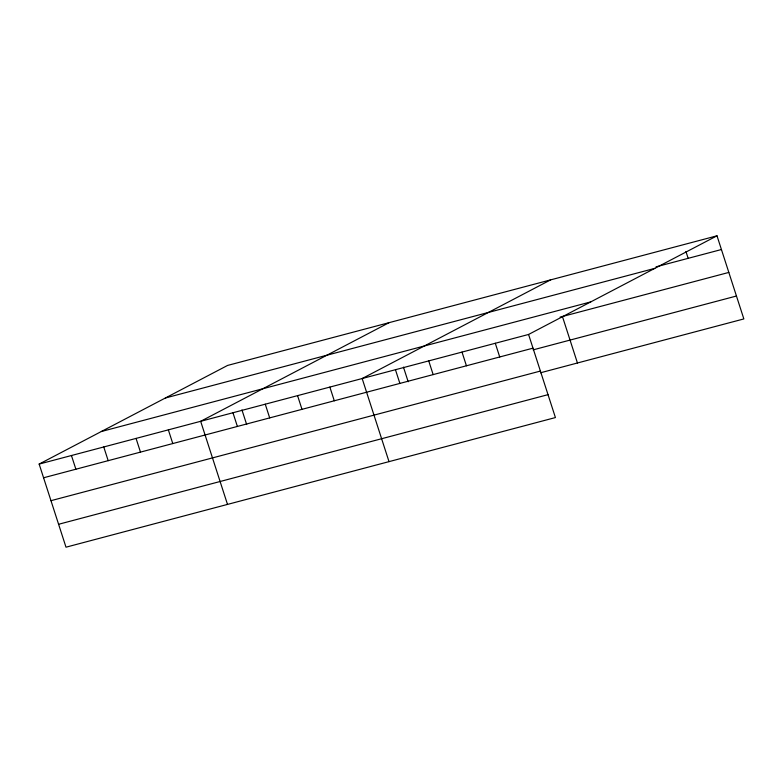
<?xml version="1.0" encoding="UTF-8"?>
<svg xmlns="http://www.w3.org/2000/svg" width="783" height="783" viewBox="0 0 783 783"><rect width="100%" height="100%" fill="white"/><g stroke="black" fill="none" stroke-linecap="round" stroke-linejoin="round"><path stroke-width="1.17" d="M717.003 235.81L528.574 334.458L555.421 417.564L65.997 547.19L39.15 464.074L227.579 365.436L717.003 235.81L743.85 318.926L540.534 372.767M389.092 322.665L200.663 421.303L227.501 504.409M550.606 279.883L362.167 378.532L389.014 461.637M656.017 266.846L721.437 249.523M165.399 397.989L654.823 268.363M101.33 431.521L590.754 301.905M560.119 317.105L728.826 272.425M39.15 464.074L528.574 334.458M43.574 477.777L532.998 348.161M533.135 349.864L736.451 296.023M50.973 500.68L540.397 371.064M58.598 524.277L548.022 394.661M685.937 251.48L688.149 258.331M562.429 316.489L577.443 362.989M495.296 343.267L499.72 356.97M462.009 352.086L466.433 365.788M428.732 360.904L433.156 374.607M403.46 367.129L408.178 381.742M395.454 369.713L399.878 383.416M329.868 387.086L334.292 400.788M297.569 395.64L301.993 409.343M265.261 404.194L269.685 417.897M241.947 409.91L246.665 424.513M232.962 412.749L237.386 426.451M168.355 429.857L172.779 443.56M136.056 438.411L140.48 452.114M103.757 446.966L108.181 460.668M71.449 455.52L75.882 469.223"/></g></svg>
